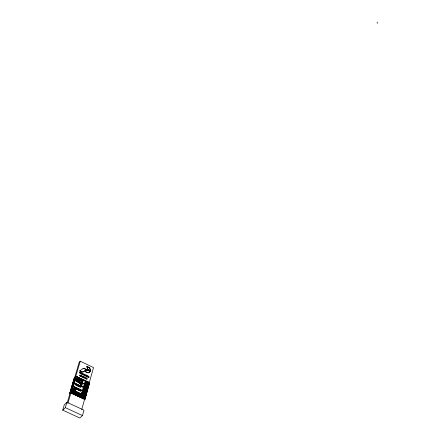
<?xml version="1.0" encoding="UTF-8"?>
<svg xmlns="http://www.w3.org/2000/svg" width="440" height="440" viewBox="0 0 440 440"><rect width="100%" height="100%" fill="white"/><g stroke="black" fill="none" stroke-linecap="round" stroke-linejoin="round"><path stroke-width="0.66" d="M377.195 23.397L377.284 22M82.484 415.575L83.985 410.179L66.913 402.27L64.306 404.756L62.717 410.13L79.816 418L82.484 415.575L65.324 407.655L62.717 410.13M86.691 387.233C86.757 386.524 86.262 387.53 86.977 387.398L87.335 386.689L86.785 386.425L86.691 386.87L86.752 386.441L87.357 386.727L87.114 387.585L86.526 387.338M87.456 383.939L87.621 383.565L87.456 383.939L88.022 384.241M84.145 397.194C84.552 398.101 83.655 396.374 84.255 397.1M86.075 390.698L86.24 390.473L86.042 390.715C85.393 390.192 85.657 390.357 86.147 390.918M87.956 384.021L88.116 383.801L88.055 384.225L87.654 383.911M81.736 409.547L85.234 397.067M85.602 395.758L86.158 393.795M86.895 391.171L87.445 389.202M87.813 387.893L88.363 385.93M89.282 382.652L93.517 367.576L80.234 361.207L79.228 362.208L67.205 402.93M84.739 399.327L85.278 397.403M87.742 388.636L88.589 385.946L74.954 379.687M88.671 385.319L89.502 382.69L75.911 376.437M88.935 382.47L75.818 376.261L89.661 382.63L84.959 399.388L70.906 393.002L84.832 399.509L89.502 382.69M82.819 392.997L82.984 392.766L82.924 393.201L82.335 392.953L82.891 393.217M84.717 386.304C84.529 385.545 84.706 385.853 84.821 386.507L84.233 386.26L84.788 386.518M83.264 393.206C83.336 392.491 82.83 393.509 83.556 393.371L83.105 393.316M84.222 389.829C84.288 389.114 83.793 390.126 84.508 389.994L84.288 389.032L84.541 389.978M86.433 383.306L86.597 383.081L86.532 383.504L85.954 383.257L86.499 383.521M84.354 393.718L84.524 393.486L84.321 393.734C83.672 393.212 83.936 393.371 84.425 393.938M85.311 390.341L85.476 390.11L85.415 390.544L84.826 390.297L85.415 390.544M86.246 387.024L86.411 386.799L86.35 387.228L85.762 386.98L86.317 387.239M79.09 395.274L79.288 394.834L79.112 395.318L79.689 395.5L79.321 395.236M73.579 392.513C74.173 392.024 73.865 392.128 73.364 392.596L74.058 392.953L73.387 392.639M74.618 390.11C74.085 389.411 75.312 389.57 74.327 389.015L74.08 389.857L75.213 390.027L75.576 390.561L75.378 389.966L75.79 389.702L74.943 389.307L75.125 389.846L74.668 390.132M65.324 407.655L66.913 402.27M70.526 393.151L71.005 391.529M67.931 403.15L80.234 361.207M70.906 393.002L72.138 389.615L85.641 396.121M72.171 389.493L73.123 386.249L86.713 392.629L85.8 395.879L72.045 389.62M73.161 386.127L74.107 382.899L87.654 389.279L86.746 392.513L73.035 386.249M74.014 382.899L75.081 379.566M74.993 379.572L76.038 376.31M80.317 379.814L80.691 379.055L80.927 379.781L81.477 379.429L81.373 380.32L81.939 379.643L82.297 380.754L82.72 380.463L82.538 379.929L83.375 380.325L82.968 380.584L83.166 381.167L82.808 380.639L82.544 380.87L81.153 380.209L81.241 379.638L80.767 380.028L80.762 379.412L80.537 379.918L79.392 379.379L79.932 378.692L80.289 379.803M79.382 383.02L79.755 382.256L79.998 382.982L80.547 382.624L80.443 383.521L81.01 382.844L81.307 382.987L81.373 383.961M77.368 389.648L77.748 388.867L77.984 389.604L78.54 389.241L78.21 390.043C78.441 389.802 77.638 388.867 77.588 389.752L76.434 389.208L76.978 388.509L77.341 389.631M79.734 370.843L82.341 371.795A1.309 1.056 45.9 0 0 83.314 371.745L86.834 369.584L84.315 368.385A1.502 1.21 45.9 0 0 83.232 368.478L79.734 370.843L82.142 371.987A1.309 1.056 45.9 0 0 83.111 371.938L86.834 369.584M83.232 368.478L83.034 368.671A1.502 1.21 45.9 0 1 83.358 368.533M74.531 377.432L73.607 380.567M84.315 368.385L84.117 368.577L86.63 369.782M86.862 366.405L87.472 369.122A0.985 0.792 46.1 0 0 88.127 369.837L90.53 370.986L89.942 368.346A1.139 0.913 46.1 0 0 89.232 367.543L86.862 366.405L87.67 368.929A0.985 0.792 46.1 0 0 88.33 369.644L90.728 370.788M73.574 380.683L72.628 383.895M89.232 367.543L87.252 366.883M72.595 384.01L71.643 387.239M85.217 371.646L87.797 372.587A1.139 0.918 46.3 0 0 88.743 372.57L90.569 371.366L88.165 370.216A1.078 0.869 46.3 0 0 87.307 370.211L85.217 371.646L87.599 372.779A1.139 0.918 46.3 0 0 88.545 372.763L90.569 371.366M87.307 370.211L87.109 370.403A1.078 0.869 46.3 0 1 87.368 370.315M89.942 368.346L89.743 368.539A1.139 0.913 46.1 0 0 89.111 367.78M88.165 370.216L87.967 370.414L90.365 371.558M71.61 387.36L70.659 390.605M70.62 390.726L69.68 393.927L74.564 377.13L69.641 393.866M88.495 385.946L75.119 379.445M87.56 389.279L74.14 382.778M84.585 399.394L84.871 399.207L71.198 392.821M83.721 377.845L84.271 377.459L84.095 376.833L84.397 377.361L84.92 377.223L84.469 377.553L84.672 378.301L84.321 377.647L83.578 377.779L83.418 377.218L82.676 377.35L82.517 376.789L81.917 376.992L82.467 376.602L82.291 375.975L82.599 376.502L83.116 376.365L82.665 376.695L82.868 377.443L83.369 377.031L83.193 376.404L83.501 376.932L84.018 376.794L83.567 377.124L83.771 377.872M81.345 383.95L81.796 383.664L81.614 383.13L82.451 383.526L82.043 383.785L82.242 384.373L80.223 383.416L80.311 382.839L79.833 383.235L79.833 382.613L79.602 383.125L78.458 382.586L78.996 381.893L79.359 383.009M84.42 398.376L71.968 392.552L72.567 390.511L84.997 396.33M81.73 393.283L85.371 394.988M83.639 386.568L87.258 388.273M83.264 387.893L86.884 389.598M84.062 389.934L84.612 390.198M82.687 389.917L86.317 391.622M82.308 391.248L85.943 392.953M77.132 377.014L80.806 378.752M82.033 379.335L88.764 382.52M84.59 383.24L88.193 384.945M84.211 384.56L87.824 386.265M89.936 369.149L90.53 370.986M83.54 368.5A1.502 1.21 45.9 0 1 83.732 368.5M81.279 384.62L80.592 385.055L80.701 384.291L81.279 384.62M82.088 381.431L81.4 381.86L81.51 381.101L82.088 381.431M83.947 374.325L83.958 374.803L83.639 374.649L83.947 374.325M80.603 390.445L80.614 390.814L80.575 390.418M81.12 383.13L81.13 383.493L81.12 383.13M82.049 379.929L82.055 380.286L82.016 379.902M78.287 385.594L78.298 385.963L78.287 385.594M79.107 382.179L79.118 382.542L79.107 382.179M80.042 378.978L80.047 379.341L80.009 378.95M77.088 388.795L77.099 389.164L77.061 388.768M88.638 376.448L88.649 377.031L88.336 376.882L88.638 376.448M80.278 380.749C79.8 381.623 79.717 379.841 80.278 380.749M84.92 374.908L84.925 375.727L85.558 375.21L85.751 376.112L85.877 374.935L85.564 374.786L85.146 375.397L84.816 374.429L84.321 375.436L84.194 374.132L83.793 373.945L83.072 374.847L84.618 375.579L84.92 374.908M73.821 389.142C73.447 389.994 73.42 388.372 73.821 389.142M79.425 380.562L78.656 380.562L78.897 379.731L79.464 380.083L79.425 380.562M77.242 379.555L77.473 379.77L77.935 379.28C78.067 380.6 76.357 379.759 77.154 378.911L77.242 379.555M80.053 372.51L79.745 372.576L80.053 372.51M81.812 384.929L81.186 385.33L81.851 385.644L81.637 385.341C82.803 384.835 80.696 384.379 81.812 384.929M80.812 384.533L81.048 384.703L80.812 384.533M81.614 381.343L81.857 381.513L81.614 381.343M81.818 376.783L81.818 376.783M82.225 381.552C81.73 383.075 83.732 381.574 82.225 381.552M82.022 373.456L81.713 373.543L82.022 373.456M87.016 375.859L86.818 376.624L86.51 376.475L86.823 375.381L87.467 376.547L87.659 375.782L87.967 375.931L87.659 377.02L87.016 375.859M79.392 389.934L79.008 390.412L79.25 389.57L79.722 390.456L80.108 389.978L79.866 390.819L79.392 389.934M82.352 373.555L81.989 373.824L82.181 374.418L81.67 373.692L81.549 374.121L81.246 373.978L81.559 372.884L82.352 373.555M78.859 378.411L78.727 379.066L78.353 378.521L78.034 378.736L78.276 377.911L78.859 378.411M78.7 379.863L78.568 380.523L78.194 379.973L77.875 380.193L78.117 379.363L78.7 379.863M79.569 380.523C80.086 382.476 81.087 379.55 79.569 380.523M75.9 388.229L75.763 388.894L75.383 388.339L75.064 388.564L75.312 387.723L75.9 388.229M77.105 385.028L76.967 385.688L76.593 385.138L76.269 385.363L76.516 384.527L77.105 385.028M77.924 381.612L77.792 382.272L77.413 381.722L77.094 381.942L77.336 381.111L77.924 381.612M74.069 389.257L73.783 389.625L73.134 389.411L73.381 388.57L74.069 389.257M80.377 372.642L79.266 373.032L79.585 371.943L80.377 372.642M74.421 387.552L73.585 387.871L73.826 387.03L74.421 387.552M75.625 384.351L74.795 384.665L75.037 383.829L75.625 384.351M76.45 380.936L75.62 381.249L75.867 380.413L76.45 380.936M77.391 377.735L76.566 378.043L76.808 377.218L77.391 377.735M83.028 396.132L82.83 396.424L83.028 396.132M84.854 393.74L84.623 393.998L84.854 393.74M84.97 393.333L84.805 393.564L84.97 393.333C85.679 393.795 85.382 393.712 84.904 393.113L85.003 393.322M85.921 389.956L85.756 390.187L85.921 389.956C86.642 390.473 86.323 390.28 85.85 389.741L85.954 389.945M87.802 383.284L87.637 383.515L87.698 383.086L88.281 383.334C87.852 384.208 88.561 383.103 87.835 383.273L87.802 383.284M85.179 393.894L85.195 394.295L84.639 394.036L85.228 394.284L85.179 393.894M85.074 396.297L84.463 398.464L71.891 392.584L72.523 390.423L85.074 396.297M86.02 392.925L85.415 395.076L81.653 393.311L82.264 391.166L86.02 392.925M86.961 389.57L86.361 391.71L82.61 389.945L83.221 387.811L86.961 389.57M87.901 386.232L87.302 388.361L83.562 386.601L84.167 384.472L87.901 386.232M88.831 382.916L88.237 385.033L84.513 383.268L85.113 381.156L88.831 382.916M81.857 396.105L81.73 396.545L81.857 396.105M82.022 395.511L81.95 396.011L82.06 395.494L82.698 395.797L82.022 395.511M82.989 392.398L83.001 392.716L82.989 392.398M83.831 389.433L83.88 389.824L83.831 389.433M83.947 389.026L83.958 389.34L83.947 389.026M84.882 385.709L84.898 386.023L85.063 385.644L84.496 385.347L84.882 385.709M85.723 382.762L85.739 383.158L85.189 382.899L85.772 383.147L85.371 382.47L85.723 382.712M85.833 382.355L85.85 382.668L85.833 382.355M85.08 386.227L84.981 386.579L85.222 385.721L85.811 385.968L85.261 385.704L85.08 386.227M86.031 382.872L85.932 383.218L86.031 382.872M86.174 382.366C86.295 383.328 86.499 383.081 86.174 382.366M82.379 396.391L82.429 396.869L82.379 396.391M82.511 395.918L82.522 396.281L82.511 395.918M82.737 396.512L82.61 396.957L82.737 396.512M83.754 392.761L83.771 393.074L83.754 392.761M85.531 386.48L85.553 386.881L84.997 386.617L85.586 386.865L85.531 386.48M85.646 386.073L85.663 386.386L85.646 386.073M86.597 382.718L86.609 383.026L86.597 382.718M84.095 392.766L84.035 393.201L84.134 392.755L84.689 393.014C84.354 393.811 84.854 392.843 84.095 392.766M85.052 389.395L84.992 389.824L85.085 389.378L85.641 389.637L85.052 389.395M85.844 386.59L85.745 386.942L85.844 386.59M85.987 386.078L85.927 386.513L85.987 386.078L86.576 386.326L86.02 386.067M86.933 382.723L86.873 383.152L86.933 382.723L87.522 382.971L86.972 382.712M83.259 396.803L83.309 397.282L83.259 396.803M83.402 396.303L83.408 396.693L83.402 396.303M83.347 396.341L82.957 395.912L83.347 396.341M86.411 386.43L86.422 386.743L86.411 386.43M87.246 383.482L87.263 383.878L86.713 383.62L87.296 383.867L87.246 383.482M83.622 396.902L83.606 397.298L83.622 396.902M83.738 396.495L83.721 396.814L83.738 396.495M79.904 395.192L79.728 395.483L79.904 395.192M80.031 394.757C79.64 395.445 80.212 394.323 79.536 394.493L79.305 394.774L79.376 394.273L80.031 394.757M80.091 395.274L79.965 395.72L80.091 395.274M80.256 394.686L80.184 395.186L80.256 394.686M86.24 375.106L85.927 376.2L86.251 376.354L86.564 375.26L86.24 375.106M80.614 395.566L80.663 396.044L80.614 395.566M80.746 395.093L80.762 395.456L80.746 395.093M82.038 392.42L82.088 392.81L82.335 391.941L82.038 392.42M81.23 395.852L81.197 396.303L81.23 395.852M81.334 395.472L81.334 395.472M82.412 392.557L82.313 392.915L82.412 392.557M82.561 392.046L82.5 392.48L82.561 392.046L83.149 392.293L82.594 392.035M84.458 385.358L84.397 385.792L84.458 385.358M85.41 382.002L85.349 382.432L85.448 381.992L85.998 382.25L85.41 382.002M80.267 386.518L79.844 387.041L79.888 386.111L80.267 386.518M78.172 394.422L78.133 394.867L78.172 394.422M78.276 394.042L78.276 394.042M80.636 386.463L80.399 387.305C81.015 387.574 81.246 386.771 80.636 386.463M76.142 393.432L76.016 393.872L76.142 393.432M76.312 392.843L76.241 393.338L76.357 392.827L76.995 393.124L76.312 392.843M76.516 393.212L76.489 393.641L76.516 393.212M78.864 385.632L78.623 386.469L79.162 386.722L78.864 385.632M76.67 393.718L76.714 394.196L76.67 393.718M76.802 393.245L76.819 393.608L76.802 393.245M82.522 373.34L82.472 374.556L82.792 374.709L83.369 373.742L82.522 373.34M77.028 393.844L76.901 394.284L77.028 393.844M77.198 393.256L77.127 393.756L77.237 393.239L77.875 393.536L77.198 393.256M79.525 385.941L79.525 386.892L79.525 385.941M78.815 389.367L78.815 390.324L78.815 389.367M77.55 394.136L77.6 394.614L77.55 394.136M77.688 393.663L77.699 394.026L77.688 393.663M76.17 385.099L75.576 385.033L75.818 384.197C76.868 384.648 75.51 384.709 76.17 385.099M74.371 392.601L74.25 393.014L74.943 393.371L74.278 393.058L74.371 392.601M74.553 391.98L74.47 392.513L74.553 391.98M76.026 388.064L76.225 389.109L76.665 388.361L76.026 388.064M80.63 372.438L80.311 373.533L81.032 373.874L80.696 373.434L81.136 373.434L80.872 372.829L81.351 372.779L80.63 372.438M78.05 381.447L78.243 382.486L78.683 381.744L78.05 381.447M78.986 378.246L79.178 379.28L79.618 378.543L78.986 378.246M77.231 384.863L77.424 385.902L77.864 385.16L77.231 384.863M75.257 393.014L75.13 393.459L75.257 393.014M75.427 392.425L75.356 392.925L75.471 392.409L76.109 392.711L75.427 392.425M75.785 393.305L75.829 393.784L75.785 393.305M75.917 392.832L75.933 393.195L75.917 392.832M72.727 391.341L72.694 391.683L72.727 391.341M76.412 378.56L76.604 379.594L77.044 378.857L76.412 378.56M73.123 392.062L73.123 392.392L73.123 392.062M74.613 387.398L74.366 388.234C74.987 388.509 75.224 387.701 74.613 387.398M76.642 380.782L76.401 381.612C77.017 381.887 77.253 381.084 76.642 380.782M77.583 377.581L77.341 378.411C77.957 378.686 78.194 377.889 77.583 377.581M73.656 391.6L73.579 392.095L73.656 391.6M80.278 390.841L79.948 390.858L80.493 390.159L80.795 390.297L80.856 391.281L80.278 390.841M77.963 385.985L77.633 386.001L78.183 385.308L78.48 385.451L78.54 386.43L77.963 385.985M88.204 377.058L87.769 377.075L88.484 376.173L88.886 376.365L88.979 377.652L88.204 377.058M85.751 378.323L85.157 378.527L85.701 378.142L85.531 377.514L85.833 378.043L86.356 377.905L85.899 378.235L86.108 378.978L86.603 378.565L86.433 377.938L86.735 378.466L87.252 378.329L86.801 378.659L87.01 379.407L86.653 378.752L85.916 378.889L85.751 378.323M80.174 375.678L79.574 375.881L80.124 375.491L79.954 374.864L80.256 375.392L80.779 375.26L80.322 375.584L80.531 376.332L81.026 375.92L80.856 375.293L81.158 375.82L81.68 375.683L81.224 376.013L81.433 376.761L81.076 376.107L80.333 376.239L80.174 375.678M84.491 396.632L83.886 396.44L84.491 396.632M73.458 391.556L72.87 391.286L73.458 391.556M83.919 392.651L83.364 392.392L83.919 392.651M80.933 394.972L80.3 394.669L80.933 394.972M83.732 397.298L84.101 397.562L83.732 397.298M80.724 395.472L80.207 395.23L80.724 395.472M82.076 396.017L82.484 396.297L82.076 396.017M74.366 391.897L73.7 391.584L74.366 391.897M84.106 388.916L83.556 388.658L84.106 388.916M84.871 389.279L84.321 389.021L84.871 389.279M83.38 392.843L83.732 393.091L83.38 392.843M75.895 393.212L75.339 392.986L75.895 393.212M85.102 389.829L85.454 390.071L85.102 389.829M77.253 393.756L77.66 394.036L77.253 393.756M81.197 395.093L81.862 395.494L81.197 395.093M86.757 382.613L86.207 382.349L86.757 382.613M73.233 391.969L72.716 391.727L73.233 391.969M73.084 392.409L72.49 392.134L73.084 392.409M78.139 393.657L78.804 394.059L78.139 393.657M86.983 383.158L87.34 383.4L86.983 383.158"/></g></svg>
